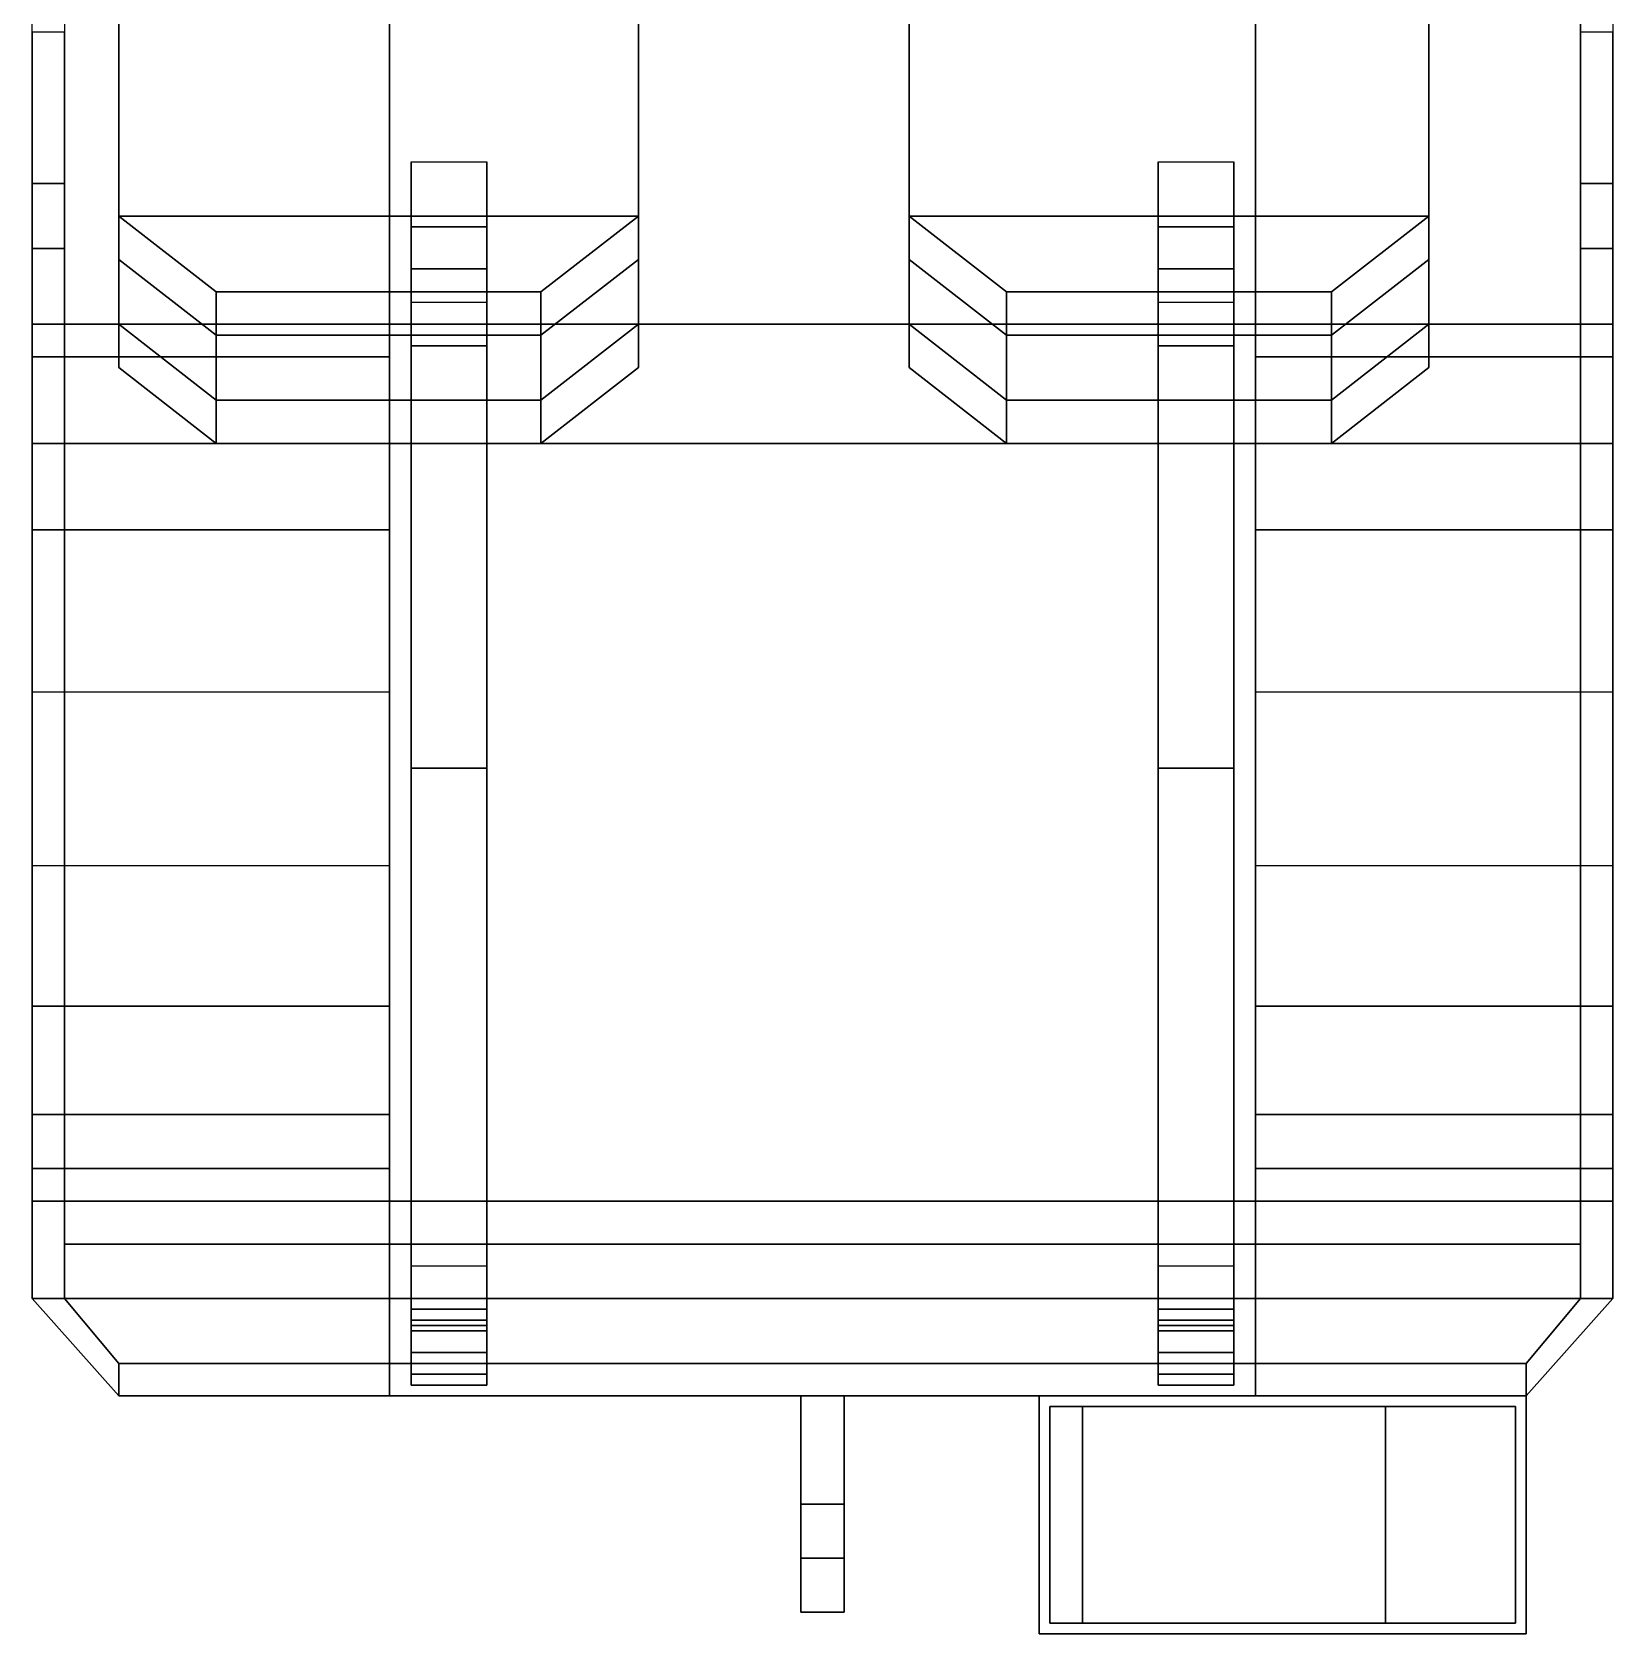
# Model space of a CAD drawing. Extents: x -0.73 to 0.88, y -1.82 to 1.55.
# Drawn here: x -0.73 to 0.73, y -1.82 to -0.34 of the extents above; entities that cross this region are included whole.
import ezdxf

# ---------------------------------------------------------------- set-up
doc = ezdxf.new("R2010")
doc.units = 0
doc.layers.get('0').update_dxf_attribs({"linetype": 'CONTINUOUS'})

msp = doc.modelspace()

# ---------------------------------------------------------------- linework, layer by layer
for points in [[(-0.4, 0.42, 0.43), (-0.4, -0.61, 0.43), (-0.4, -0.61, 0.5), (-0.4, 0.45, 0.5)], [(0.4, -0.61, 0.5), (0.4, -0.61, 0.43), (0.4, 0.42, 0.43), (0.4, 0.45, 0.5)], [(0.4, 0.42, 0.43), (0.4, -0.61, 0.43), (-0.4, -0.61, 0.43), (-0.4, 0.42, 0.43)], [(-0.65, -0.1, 0.79), (-0.65, -0.51, 0.79), (-0.17, -0.51, 0.79), (-0.17, -0.1, 0.79)], [(-0.65, -0.1, 0.53), (-0.65, -0.51, 0.53), (-0.65, -0.51, 0.79), (-0.65, -0.1, 0.79)], [(-0.17, -0.51, 0.79), (-0.17, -0.51, 0.53), (-0.17, -0.1, 0.53), (-0.17, -0.1, 0.79)], [(0.08, -0.1, 0.79), (0.08, -0.51, 0.79), (0.56, -0.51, 0.79), (0.56, -0.1, 0.79)], [(0.08, -0.1, 0.53), (0.08, -0.51, 0.53), (0.08, -0.51, 0.79), (0.08, -0.1, 0.79)], [(0.56, -0.51, 0.79), (0.56, -0.51, 0.53), (0.56, -0.1, 0.53), (0.56, -0.1, 0.79)], [(0.7, -0.3, 0.53), (0.7, -0.34, 0.53), (0.7, -0.34, 0.81), (0.7, -0.3, 0.77)], [(-0.73, -0.34, 0.5), (-0.73, -0.48, 0.5), (-0.73, -0.48, 0.98), (-0.73, -0.34, 0.81)], [(-0.73, -0.34, 0.81), (-0.73, -0.48, 0.98), (-0.7, -0.48, 0.98), (-0.7, -0.34, 0.81)], [(-0.7, -0.48, 0.98), (-0.7, -0.48, 0.53), (-0.7, -0.34, 0.53), (-0.7, -0.34, 0.81)], [(0.7, -0.34, 0.53), (0.7, -0.48, 0.53), (0.7, -0.48, 0.98), (0.7, -0.34, 0.81)], [(0.7, -0.34, 0.81), (0.7, -0.48, 0.98), (0.73, -0.48, 0.98), (0.73, -0.34, 0.81)], [(0.73, -0.48, 0.98), (0.73, -0.48, 0.5), (0.73, -0.34, 0.5), (0.73, -0.34, 0.81)], [(-0.38, -0.52, 0.34), (-0.38, -0.55, 0.34), (-0.38, -0.59, 0.43), (-0.38, -0.46, 0.43)], [(-0.31, -0.46, 0.43), (-0.31, -0.52, 0.34), (-0.38, -0.52, 0.34), (-0.38, -0.46, 0.43)], [(-0.31, -0.59, 0.43), (-0.31, -0.55, 0.34), (-0.31, -0.52, 0.34), (-0.31, -0.46, 0.43)], [(0.38, -0.46, 0.43), (0.38, -0.52, 0.34), (0.31, -0.52, 0.34), (0.31, -0.46, 0.43)], [(0.31, -0.52, 0.34), (0.31, -0.55, 0.34), (0.31, -0.59, 0.43), (0.31, -0.46, 0.43)], [(0.38, -0.59, 0.43), (0.38, -0.55, 0.34), (0.38, -0.52, 0.34), (0.38, -0.46, 0.43)], [(-0.73, -0.48, 0.5), (-0.73, -0.54, 0.5), (-0.73, -0.54, 1.02), (-0.73, -0.48, 0.98)], [(-0.73, -0.48, 0.98), (-0.73, -0.54, 1.02), (-0.7, -0.54, 1.02), (-0.7, -0.48, 0.98)], [(-0.7, -0.54, 1.02), (-0.7, -0.54, 0.53), (-0.7, -0.48, 0.53), (-0.7, -0.48, 0.98)], [(0.7, -0.48, 0.53), (0.7, -0.54, 0.53), (0.7, -0.54, 1.02), (0.7, -0.48, 0.98)], [(0.7, -0.48, 0.98), (0.7, -0.54, 1.02), (0.73, -0.54, 1.02), (0.73, -0.48, 0.98)], [(0.73, -0.54, 1.02), (0.73, -0.54, 0.5), (0.73, -0.48, 0.5), (0.73, -0.48, 0.98)], [(-0.65, -0.51, 0.79), (-0.65, -0.51, 0.53), (-0.17, -0.51, 0.53), (-0.17, -0.51, 0.79)], [(-0.56, -0.68, 1.18), (-0.56, -0.58, 0.79), (-0.65, -0.51, 0.79), (-0.65, -0.61, 1.18)], [(-0.65, -0.51, 0.79), (-0.65, -0.55, 0.79), (-0.65, -0.65, 1.18), (-0.65, -0.61, 1.18)], [(-0.56, -0.58, 0.79), (-0.56, -0.62, 0.79), (-0.65, -0.55, 0.79), (-0.65, -0.51, 0.79)], [(-0.17, -0.61, 1.18), (-0.17, -0.51, 0.79), (-0.26, -0.58, 0.79), (-0.26, -0.68, 1.18)], [(-0.17, -0.51, 0.79), (-0.17, -0.55, 0.79), (-0.26, -0.62, 0.79), (-0.26, -0.58, 0.79)], [(-0.17, -0.65, 1.18), (-0.17, -0.55, 0.79), (-0.17, -0.51, 0.79), (-0.17, -0.61, 1.18)], [(0.08, -0.51, 0.79), (0.08, -0.51, 0.53), (0.56, -0.51, 0.53), (0.56, -0.51, 0.79)], [(0.17, -0.68, 1.18), (0.17, -0.58, 0.79), (0.08, -0.51, 0.79), (0.08, -0.61, 1.18)], [(0.08, -0.51, 0.79), (0.08, -0.55, 0.79), (0.08, -0.65, 1.18), (0.08, -0.61, 1.18)], [(0.17, -0.58, 0.79), (0.17, -0.62, 0.79), (0.08, -0.55, 0.79), (0.08, -0.51, 0.79)], [(0.56, -0.61, 1.18), (0.56, -0.51, 0.79), (0.47, -0.58, 0.79), (0.47, -0.68, 1.18)], [(0.56, -0.51, 0.79), (0.56, -0.55, 0.79), (0.47, -0.62, 0.79), (0.47, -0.58, 0.79)], [(0.56, -0.65, 1.18), (0.56, -0.55, 0.79), (0.56, -0.51, 0.79), (0.56, -0.61, 1.18)], [(-0.31, -0.52, 0.34), (-0.31, -0.61, 0.34), (-0.38, -0.61, 0.34), (-0.38, -0.52, 0.34)], [(0.38, -0.52, 0.34), (0.38, -0.61, 0.34), (0.31, -0.61, 0.34), (0.31, -0.52, 0.34)], [(-0.73, -0.54, 0.5), (-0.73, -0.61, 0.5), (-0.73, -0.61, 1.04), (-0.73, -0.54, 1.02)], [(-0.73, -0.54, 1.02), (-0.73, -0.61, 1.04), (-0.7, -0.61, 1.04), (-0.7, -0.54, 1.02)], [(-0.7, -0.61, 1.04), (-0.7, -0.61, 0.53), (-0.7, -0.54, 0.53), (-0.7, -0.54, 1.02)], [(0.7, -0.54, 0.53), (0.7, -0.61, 0.53), (0.7, -0.61, 1.04), (0.7, -0.54, 1.02)], [(0.7, -0.54, 1.02), (0.7, -0.61, 1.04), (0.73, -0.61, 1.04), (0.73, -0.54, 1.02)], [(0.73, -0.61, 1.04), (0.73, -0.61, 0.5), (0.73, -0.54, 0.5), (0.73, -0.54, 1.02)], [(-0.65, -0.65, 1.18), (-0.65, -0.55, 0.79), (-0.56, -0.62, 0.79), (-0.56, -0.72, 1.18)], [(-0.38, -0.55, 0.34), (-0.38, -0.61, 0.34), (-0.38, -0.63, 0.36), (-0.38, -0.5589, 0.36)], [(-0.38, -0.5589, 0.36), (-0.38, -0.63, 0.36), (-0.31, -0.63, 0.36), (-0.31, -0.5589, 0.36)], [(-0.38, -0.59, 0.43), (-0.38, -0.5589, 0.36), (-0.31, -0.5589, 0.36), (-0.31, -0.59, 0.43)], [(-0.31, -0.63, 0.36), (-0.31, -0.61, 0.34), (-0.31, -0.55, 0.34), (-0.31, -0.5589, 0.36)], [(-0.26, -0.72, 1.18), (-0.26, -0.62, 0.79), (-0.17, -0.55, 0.79), (-0.17, -0.65, 1.18)], [(0.08, -0.65, 1.18), (0.08, -0.55, 0.79), (0.17, -0.62, 0.79), (0.17, -0.72, 1.18)], [(0.31, -0.55, 0.34), (0.31, -0.61, 0.34), (0.31, -0.63, 0.36), (0.31, -0.5589, 0.36)], [(0.31, -0.59, 0.43), (0.31, -0.5589, 0.36), (0.38, -0.5589, 0.36), (0.38, -0.59, 0.43)], [(0.31, -0.5589, 0.36), (0.31, -0.63, 0.36), (0.38, -0.63, 0.36), (0.38, -0.5589, 0.36)], [(0.38, -0.63, 0.36), (0.38, -0.61, 0.34), (0.38, -0.55, 0.34), (0.38, -0.5589, 0.36)], [(0.47, -0.72, 1.18), (0.47, -0.62, 0.79), (0.56, -0.55, 0.79), (0.56, -0.65, 1.18)], [(-0.26, -0.58, 0.79), (-0.26, -0.62, 0.79), (-0.56, -0.62, 0.79), (-0.56, -0.58, 0.79)], [(-0.26, -0.68, 1.18), (-0.26, -0.58, 0.79), (-0.56, -0.58, 0.79), (-0.56, -0.68, 1.18)], [(0.47, -0.68, 1.18), (0.47, -0.58, 0.79), (0.17, -0.58, 0.79), (0.17, -0.68, 1.18)], [(0.47, -0.58, 0.79), (0.47, -0.62, 0.79), (0.17, -0.62, 0.79), (0.17, -0.58, 0.79)], [(-0.73, -0.61, 0.54), (-0.73, -0.64, 0.67), (-0.73, -0.72, 0.78), (-0.73, -0.61, 0.78)], [(-0.4, -0.61, 0.54), (-0.4, -0.64, 0.67), (-0.73, -0.64, 0.67), (-0.73, -0.61, 0.54)], [(-0.4, -0.61, 0.5), (-0.4, -0.61, 0.54), (-0.73, -0.61, 0.54), (-0.73, -0.61, 0.5)], [(-0.73, -0.61, 0.78), (-0.73, -0.72, 0.78), (-0.73, -0.72, 1.05), (-0.73, -0.61, 1.04)], [(-0.73, -0.61, 1.04), (-0.73, -0.72, 1.05), (-0.7, -0.72, 1.05), (-0.7, -0.61, 1.04)], [(-0.7, -0.72, 1.05), (-0.7, -0.72, 0.78), (-0.7, -0.61, 0.78), (-0.7, -0.61, 1.04)], [(-0.7, -0.61, 0.78), (-0.7, -0.72, 0.78), (0.7, -0.72, 0.78), (0.7, -0.61, 0.78)], [(-0.7, -0.61, 0.53), (-0.7, -0.61, 0.78), (0.7, -0.61, 0.78), (0.7, -0.61, 0.53)], [(-0.65, -0.61, 1.18), (-0.65, -0.65, 1.18), (-0.56, -0.72, 1.18), (-0.56, -0.68, 1.18)], [(-0.56, -0.72, 1.18), (-0.56, -0.62, 0.79), (-0.26, -0.62, 0.79), (-0.26, -0.72, 1.18)], [(-0.4, -0.61, 0.43), (-0.4, -1.42, 0.48), (-0.4, -1.42, 0.78), (-0.4, -0.61, 0.78)], [(0.4, -0.61, 0.43), (0.4, -1.42, 0.48), (-0.4, -1.42, 0.48), (-0.4, -0.61, 0.43)], [(-0.31, -0.61, 0.34), (-0.31, -1.02, 0.29), (-0.38, -1.02, 0.29), (-0.38, -0.61, 0.34)], [(-0.38, -0.61, 0.34), (-0.38, -1.02, 0.29), (-0.38, -1.02, 0.34), (-0.38, -0.63, 0.36)], [(-0.31, -1.02, 0.34), (-0.31, -1.02, 0.29), (-0.31, -0.61, 0.34), (-0.31, -0.63, 0.36)], [(-0.26, -0.68, 1.18), (-0.26, -0.72, 1.18), (-0.17, -0.65, 1.18), (-0.17, -0.61, 1.18)], [(0.08, -0.61, 1.18), (0.08, -0.65, 1.18), (0.17, -0.72, 1.18), (0.17, -0.68, 1.18)], [(0.17, -0.72, 1.18), (0.17, -0.62, 0.79), (0.47, -0.62, 0.79), (0.47, -0.72, 1.18)], [(0.38, -0.61, 0.34), (0.38, -1.02, 0.29), (0.31, -1.02, 0.29), (0.31, -0.61, 0.34)], [(0.31, -0.61, 0.34), (0.31, -1.02, 0.29), (0.31, -1.02, 0.34), (0.31, -0.63, 0.36)], [(0.38, -1.02, 0.34), (0.38, -1.02, 0.29), (0.38, -0.61, 0.34), (0.38, -0.63, 0.36)], [(0.4, -1.42, 0.78), (0.4, -1.42, 0.48), (0.4, -0.61, 0.43), (0.4, -0.61, 0.78)], [(0.73, -0.61, 0.5), (0.73, -0.61, 0.54), (0.4, -0.61, 0.54), (0.4, -0.61, 0.5)], [(0.73, -0.61, 0.54), (0.73, -0.64, 0.67), (0.4, -0.64, 0.67), (0.4, -0.61, 0.54)], [(0.47, -0.68, 1.18), (0.47, -0.72, 1.18), (0.56, -0.65, 1.18), (0.56, -0.61, 1.18)], [(0.7, -0.61, 0.78), (0.7, -0.72, 0.78), (0.7, -0.72, 1.05), (0.7, -0.61, 1.04)], [(0.7, -0.61, 1.04), (0.7, -0.72, 1.05), (0.73, -0.72, 1.05), (0.73, -0.61, 1.04)], [(0.73, -0.72, 1.05), (0.73, -0.72, 0.78), (0.73, -0.61, 0.78), (0.73, -0.61, 1.04)], [(0.73, -0.72, 0.78), (0.73, -0.64, 0.67), (0.73, -0.61, 0.54), (0.73, -0.61, 0.78)], [(-0.38, -0.63, 0.36), (-0.38, -1.02, 0.34), (-0.31, -1.02, 0.34), (-0.31, -0.63, 0.36)], [(0.31, -0.63, 0.36), (0.31, -1.02, 0.34), (0.38, -1.02, 0.34), (0.38, -0.63, 0.36)], [(-0.73, -0.72, 0.78), (-0.73, -0.64, 0.67), (-0.4, -0.64, 0.67), (-0.4, -0.72, 0.78)], [(0.4, -0.72, 0.78), (0.4, -0.64, 0.67), (0.73, -0.64, 0.67), (0.73, -0.72, 0.78)], [(-0.56, -0.68, 1.18), (-0.56, -0.72, 1.18), (-0.26, -0.72, 1.18), (-0.26, -0.68, 1.18)], [(0.17, -0.68, 1.18), (0.17, -0.72, 1.18), (0.47, -0.72, 1.18), (0.47, -0.68, 1.18)], [(-0.73, -0.72, 0.9), (-0.73, -1.46, 0.9), (-0.73, -1.46, 1.05), (-0.73, -0.72, 1.05)], [(-0.73, -0.72, 0.78), (-0.73, -0.8, 0.85), (-0.73, -0.95, 0.9), (-0.73, -0.72, 0.9)], [(-0.4, -0.72, 0.78), (-0.4, -0.8, 0.85), (-0.73, -0.8, 0.85), (-0.73, -0.72, 0.78)], [(-0.73, -0.72, 1.05), (-0.73, -1.51, 1.05), (-0.7, -1.51, 1.05), (-0.7, -0.72, 1.05)], [(-0.7, -1.46, 1.05), (-0.7, -1.46, 0.9), (-0.7, -0.72, 0.9), (-0.7, -0.72, 1.05)], [(-0.7, -0.72, 0.78), (-0.7, -0.72, 0.9), (0.7, -0.72, 0.9), (0.7, -0.72, 0.78)], [(-0.7, -0.72, 0.9), (-0.7, -1.46, 0.9), (0.7, -1.46, 0.9), (0.7, -0.72, 0.9)], [(-0.4, -0.72, 0.78), (-0.4, -1.34, 0.78), (-0.4, -1.34, 0.9), (-0.4, -0.72, 0.9)], [(0.4, -1.34, 0.9), (0.4, -1.34, 0.78), (0.4, -0.72, 0.78), (0.4, -0.72, 0.9)], [(0.73, -0.72, 0.78), (0.73, -0.8, 0.85), (0.4, -0.8, 0.85), (0.4, -0.72, 0.78)], [(0.7, -0.72, 0.9), (0.7, -1.46, 0.9), (0.7, -1.46, 1.05), (0.7, -0.72, 1.05)], [(0.7, -0.72, 1.05), (0.7, -1.51, 1.05), (0.73, -1.51, 1.05), (0.73, -0.72, 1.05)], [(0.73, -1.46, 1.05), (0.73, -1.46, 0.9), (0.73, -0.72, 0.9), (0.73, -0.72, 1.05)], [(0.73, -0.95, 0.9), (0.73, -0.8, 0.85), (0.73, -0.72, 0.78), (0.73, -0.72, 0.9)], [(-0.73, -0.95, 0.9), (-0.73, -0.8, 0.85), (-0.4, -0.8, 0.85), (-0.4, -0.95, 0.9)], [(0.4, -0.95, 0.9), (0.4, -0.8, 0.85), (0.73, -0.8, 0.85), (0.73, -0.95, 0.9)], [(-0.38, -1.02, 0.34), (-0.38, -1.02, 0.29), (-0.38, -1.46, 0.36), (-0.38, -1.42, 0.38)], [(-0.38, -1.46, 0.36), (-0.38, -1.02, 0.29), (-0.31, -1.02, 0.29), (-0.31, -1.46, 0.36)], [(-0.31, -1.42, 0.38), (-0.31, -1.02, 0.34), (-0.38, -1.02, 0.34), (-0.38, -1.42, 0.38)], [(-0.31, -1.46, 0.36), (-0.31, -1.02, 0.29), (-0.31, -1.02, 0.34), (-0.31, -1.42, 0.38)], [(0.31, -1.46, 0.36), (0.31, -1.02, 0.29), (0.38, -1.02, 0.29), (0.38, -1.46, 0.36)], [(0.38, -1.42, 0.38), (0.38, -1.02, 0.34), (0.31, -1.02, 0.34), (0.31, -1.42, 0.38)], [(0.31, -1.02, 0.34), (0.31, -1.02, 0.29), (0.31, -1.46, 0.36), (0.31, -1.42, 0.38)], [(0.38, -1.46, 0.36), (0.38, -1.02, 0.29), (0.38, -1.02, 0.34), (0.38, -1.42, 0.38)], [(-0.4, -1.11, 0.9), (-0.4, -1.24, 0.85), (-0.73, -1.24, 0.85), (-0.73, -1.11, 0.9)], [(-0.73, -1.24, 0.85), (-0.73, -1.34, 0.76), (-0.73, -1.34, 0.9), (-0.73, -1.11, 0.9)], [(0.73, -1.11, 0.9), (0.73, -1.24, 0.85), (0.4, -1.24, 0.85), (0.4, -1.11, 0.9)], [(0.73, -1.34, 0.9), (0.73, -1.34, 0.76), (0.73, -1.24, 0.85), (0.73, -1.11, 0.9)], [(-0.4, -1.24, 0.85), (-0.4, -1.34, 0.76), (-0.73, -1.34, 0.76), (-0.73, -1.24, 0.85)], [(0.73, -1.24, 0.85), (0.73, -1.34, 0.76), (0.4, -1.34, 0.76), (0.4, -1.24, 0.85)], [(-0.73, -1.34, 0.76), (-0.73, -1.39, 0.68), (-0.73, -1.46, 0.9), (-0.73, -1.34, 0.9)], [(-0.4, -1.34, 0.76), (-0.4, -1.39, 0.68), (-0.73, -1.39, 0.68), (-0.73, -1.34, 0.76)], [(0.73, -1.34, 0.76), (0.73, -1.39, 0.68), (0.4, -1.39, 0.68), (0.4, -1.34, 0.76)], [(0.73, -1.46, 0.9), (0.73, -1.39, 0.68), (0.73, -1.34, 0.76), (0.73, -1.34, 0.9)], [(-0.73, -1.42, 0.57), (-0.73, -1.46, 0.57), (-0.73, -1.46, 0.9), (-0.73, -1.39, 0.68)], [(-0.4, -1.39, 0.68), (-0.4, -1.42, 0.57), (-0.73, -1.42, 0.57), (-0.73, -1.39, 0.68)], [(0.73, -1.39, 0.68), (0.73, -1.42, 0.57), (0.4, -1.42, 0.57), (0.4, -1.39, 0.68)], [(0.73, -1.46, 0.9), (0.73, -1.46, 0.57), (0.73, -1.42, 0.57), (0.73, -1.39, 0.68)], [(0.4, -1.42, 0.48), (0.4, -1.42, 0.57), (-0.4, -1.42, 0.57), (-0.4, -1.42, 0.48)], [(0.4, -1.42, 0.48), (0.4, -1.6, 0.48), (-0.4, -1.6, 0.48), (-0.4, -1.42, 0.48)], [(-0.4, -1.42, 0.48), (-0.4, -1.6, 0.48), (-0.4, -1.6, 0.57), (-0.4, -1.42, 0.57)], [(-0.38, -1.42, 0.38), (-0.38, -1.46, 0.36), (-0.38, -1.58, 0.39), (-0.38, -1.59, 0.41)], [(-0.31, -1.5349, 0.4003), (-0.31, -1.42, 0.38), (-0.38, -1.42, 0.38), (-0.38, -1.5349, 0.4003)], [(-0.31, -1.58, 0.39), (-0.31, -1.46, 0.36), (-0.31, -1.42, 0.38), (-0.31, -1.59, 0.41)], [(0.31, -1.42, 0.38), (0.31, -1.46, 0.36), (0.31, -1.58, 0.39), (0.31, -1.59, 0.41)], [(0.38, -1.5349, 0.4003), (0.38, -1.42, 0.38), (0.31, -1.42, 0.38), (0.31, -1.5349, 0.4003)], [(0.38, -1.58, 0.39), (0.38, -1.46, 0.36), (0.38, -1.42, 0.38), (0.38, -1.59, 0.41)], [(0.4, -1.6, 0.57), (0.4, -1.6, 0.48), (0.4, -1.42, 0.48), (0.4, -1.42, 0.57)], [(-0.73, -1.46, 0.57), (-0.73, -1.51, 0.57), (-0.73, -1.51, 1.05), (-0.73, -1.46, 1.05)], [(-0.7, -1.51, 1.05), (-0.7, -1.51, 0.6), (-0.7, -1.46, 0.6), (-0.7, -1.46, 1.05)], [(-0.7, -1.46, 0.9), (-0.7, -1.46, 0.6), (0.7, -1.46, 0.6), (0.7, -1.46, 0.9)], [(-0.38, -1.58, 0.39), (-0.38, -1.46, 0.36), (-0.31, -1.46, 0.36), (-0.31, -1.58, 0.39)], [(0.31, -1.58, 0.39), (0.31, -1.46, 0.36), (0.38, -1.46, 0.36), (0.38, -1.58, 0.39)], [(0.7, -1.46, 0.6), (0.7, -1.51, 0.6), (0.7, -1.51, 1.05), (0.7, -1.46, 1.05)], [(0.73, -1.51, 1.05), (0.73, -1.51, 0.57), (0.73, -1.46, 0.57), (0.73, -1.46, 1.05)], [(-0.31, -1.48, 0.48), (-0.31, -1.52, 0.44), (-0.38, -1.52, 0.44), (-0.38, -1.48, 0.48)], [(-0.38, -1.48, 0.48), (-0.38, -1.52, 0.44), (-0.38, -1.56, 0.44), (-0.38, -1.57, 0.48)], [(-0.31, -1.56, 0.44), (-0.31, -1.52, 0.44), (-0.31, -1.48, 0.48), (-0.31, -1.57, 0.48)], [(0.38, -1.48, 0.48), (0.38, -1.52, 0.44), (0.31, -1.52, 0.44), (0.31, -1.48, 0.48)], [(0.31, -1.48, 0.48), (0.31, -1.52, 0.44), (0.31, -1.56, 0.44), (0.31, -1.57, 0.48)], [(0.38, -1.56, 0.44), (0.38, -1.52, 0.44), (0.38, -1.48, 0.48), (0.38, -1.57, 0.48)], [(-0.73, -1.51, 0.57), (-0.65, -1.6, 0.57), (-0.65, -1.6, 1.05), (-0.73, -1.51, 1.05)], [(-0.73, -1.51, 1.05), (-0.65, -1.6, 1.05), (-0.65, -1.57, 1.05), (-0.7, -1.51, 1.05)], [(-0.65, -1.57, 1.05), (-0.65, -1.57, 0.6), (-0.7, -1.51, 0.6), (-0.7, -1.51, 1.05)], [(-0.38, -1.54, 0.44), (-0.38, -1.52, 0.44), (-0.31, -1.52, 0.44), (-0.31, -1.54, 0.44)], [(0.31, -1.54, 0.44), (0.31, -1.52, 0.44), (0.38, -1.52, 0.44), (0.38, -1.54, 0.44)], [(0.7, -1.51, 0.6), (0.65, -1.57, 0.6), (0.65, -1.57, 1.05), (0.7, -1.51, 1.05)], [(0.65, -1.6, 1.05), (0.65, -1.6, 0.57), (0.73, -1.51, 0.57), (0.73, -1.51, 1.05)], [(0.7, -1.51, 1.05), (0.65, -1.57, 1.05), (0.65, -1.6, 1.05), (0.73, -1.51, 1.05)], [(-0.31, -1.54, 0.44), (-0.31, -1.53, 0.41), (-0.38, -1.53, 0.41), (-0.38, -1.54, 0.44)], [(-0.38, -1.54, 0.44), (-0.38, -1.53, 0.41), (-0.38, -1.59, 0.43), (-0.38, -1.56, 0.44)], [(-0.38, -1.59, 0.43), (-0.38, -1.53, 0.41), (-0.31, -1.53, 0.41), (-0.31, -1.59, 0.43)], [(-0.31, -1.59, 0.43), (-0.31, -1.53, 0.41), (-0.38, -1.53, 0.41), (-0.38, -1.59, 0.43)], [(-0.38, -1.53, 0.41), (-0.38, -1.5349, 0.4003), (-0.38, -1.59, 0.41), (-0.38, -1.59, 0.43)], [(-0.31, -1.53, 0.41), (-0.31, -1.5349, 0.4003), (-0.38, -1.5349, 0.4003), (-0.38, -1.53, 0.41)], [(-0.31, -1.59, 0.43), (-0.31, -1.53, 0.41), (-0.31, -1.54, 0.44), (-0.31, -1.56, 0.44)], [(-0.31, -1.59, 0.41), (-0.31, -1.5349, 0.4003), (-0.31, -1.53, 0.41), (-0.31, -1.59, 0.43)], [(0.38, -1.54, 0.44), (0.38, -1.53, 0.41), (0.31, -1.53, 0.41), (0.31, -1.54, 0.44)], [(0.31, -1.59, 0.43), (0.31, -1.53, 0.41), (0.38, -1.53, 0.41), (0.38, -1.59, 0.43)], [(0.31, -1.54, 0.44), (0.31, -1.53, 0.41), (0.31, -1.59, 0.43), (0.31, -1.56, 0.44)], [(0.38, -1.59, 0.43), (0.38, -1.53, 0.41), (0.31, -1.53, 0.41), (0.31, -1.59, 0.43)], [(0.38, -1.53, 0.41), (0.38, -1.5349, 0.4003), (0.31, -1.5349, 0.4003), (0.31, -1.53, 0.41)], [(0.31, -1.53, 0.41), (0.31, -1.5349, 0.4003), (0.31, -1.59, 0.41), (0.31, -1.59, 0.43)], [(0.38, -1.59, 0.43), (0.38, -1.53, 0.41), (0.38, -1.54, 0.44), (0.38, -1.56, 0.44)], [(0.38, -1.59, 0.41), (0.38, -1.5349, 0.4003), (0.38, -1.53, 0.41), (0.38, -1.59, 0.43)], [(-0.38, -1.56, 0.44), (-0.38, -1.59, 0.43), (-0.31, -1.59, 0.43), (-0.31, -1.56, 0.44)], [(-0.38, -1.57, 0.48), (-0.38, -1.56, 0.44), (-0.31, -1.56, 0.44), (-0.31, -1.57, 0.48)], [(0.31, -1.57, 0.48), (0.31, -1.56, 0.44), (0.38, -1.56, 0.44), (0.38, -1.57, 0.48)], [(0.31, -1.56, 0.44), (0.31, -1.59, 0.43), (0.38, -1.59, 0.43), (0.38, -1.56, 0.44)], [(0.65, -1.57, 1.05), (0.65, -1.57, 0.6), (-0.65, -1.57, 0.6), (-0.65, -1.57, 1.05)], [(-0.65, -1.6, 1.05), (0.65, -1.6, 1.05), (0.65, -1.57, 1.05), (-0.65, -1.57, 1.05)], [(-0.38, -1.59, 0.41), (-0.38, -1.58, 0.39), (-0.31, -1.58, 0.39), (-0.31, -1.59, 0.41)], [(0.31, -1.59, 0.41), (0.31, -1.58, 0.39), (0.38, -1.58, 0.39), (0.38, -1.59, 0.41)], [(-0.38, -1.59, 0.43), (-0.38, -1.59, 0.41), (-0.31, -1.59, 0.41), (-0.31, -1.59, 0.43)], [(0.31, -1.59, 0.43), (0.31, -1.59, 0.41), (0.38, -1.59, 0.41), (0.38, -1.59, 0.43)], [(-0.65, -1.6, 0.57), (0.65, -1.6, 0.57), (0.65, -1.6, 1.05), (-0.65, -1.6, 1.05)], [(0.4, -1.6, 0.48), (0.4, -1.6, 0.57), (-0.4, -1.6, 0.57), (-0.4, -1.6, 0.48)], [(-0.02, -1.6, 0.48), (-0.02, -1.8, 0.48), (-0.02, -1.7, 0.57), (-0.02, -1.6, 0.57)], [(0.02, -1.6, 0.48), (0.02, -1.8, 0.48), (-0.02, -1.8, 0.48), (-0.02, -1.6, 0.48)], [(-0.02, -1.6, 0.57), (-0.02, -1.7, 0.57), (0.02, -1.7, 0.57), (0.02, -1.6, 0.57)], [(0.02, -1.7, 0.57), (0.02, -1.8, 0.48), (0.02, -1.6, 0.48), (0.02, -1.6, 0.57)], [(0.65, -1.6, 0.74), (0.65, -1.82, 0.74), (0.2, -1.82, 0.74), (0.2, -1.6, 0.74)], [(0.2, -1.6, 0.74), (0.2, -1.82, 0.74), (0.65, -1.82, 0.74), (0.65, -1.6, 0.74)], [(0.2, -1.6, 0.83), (0.2, -1.82, 0.83), (0.2, -1.82, 0.74), (0.2, -1.6, 0.74)], [(0.2, -1.6, 0.74), (0.2, -1.82, 0.74), (0.2, -1.82, 0.83), (0.2, -1.6, 0.83)], [(0.2, -1.6, 0.83), (0.2, -1.74, 0.83), (0.2, -1.65, 0.92), (0.2, -1.6, 0.92)], [(0.2, -1.6, 0.92), (0.2, -1.65, 0.92), (0.2, -1.74, 0.83), (0.2, -1.6, 0.83)], [(0.21, -1.61, 1.22), (0.21, -1.61, 0.75), (0.21, -1.81, 0.75), (0.21, -1.81, 1.22)], [(0.64, -1.61, 0.75), (0.21, -1.61, 0.75), (0.21, -1.61, 1.22), (0.64, -1.61, 1.15)], [(0.64, -1.81, 0.75), (0.21, -1.81, 0.75), (0.21, -1.61, 0.75), (0.64, -1.61, 0.75)], [(0.64, -1.61, 1.15), (0.21, -1.61, 1.22), (0.24, -1.61, 1.24), (0.52, -1.61, 1.24)], [(0.24, -1.61, 1.24), (0.21, -1.61, 1.22), (0.21, -1.81, 1.22), (0.24, -1.81, 1.24)], [(0.52, -1.61, 1.24), (0.24, -1.61, 1.24), (0.24, -1.81, 1.24), (0.52, -1.81, 1.24)], [(0.52, -1.81, 1.24), (0.64, -1.81, 1.15), (0.64, -1.61, 1.15), (0.52, -1.61, 1.24)], [(0.64, -1.81, 1.15), (0.64, -1.81, 0.75), (0.64, -1.61, 0.75), (0.64, -1.61, 1.15)], [(0.65, -1.6, 0.83), (0.65, -1.82, 0.83), (0.65, -1.82, 0.74), (0.65, -1.6, 0.74)], [(0.65, -1.6, 0.74), (0.65, -1.82, 0.74), (0.65, -1.82, 0.83), (0.65, -1.6, 0.83)], [(0.65, -1.6, 0.83), (0.65, -1.74, 0.83), (0.65, -1.65, 0.92), (0.65, -1.6, 0.92)], [(0.65, -1.6, 0.92), (0.65, -1.65, 0.92), (0.65, -1.74, 0.83), (0.65, -1.6, 0.83)], [(-0.02, -1.8, 0.48), (-0.02, -1.8, 0.62), (-0.02, -1.75, 0.62), (-0.02, -1.7, 0.57)], [(-0.02, -1.7, 0.57), (-0.02, -1.75, 0.62), (0.02, -1.75, 0.62), (0.02, -1.7, 0.57)], [(0.02, -1.75, 0.62), (0.02, -1.8, 0.62), (0.02, -1.8, 0.48), (0.02, -1.7, 0.57)], [(-0.02, -1.75, 0.62), (-0.02, -1.8, 0.62), (0.02, -1.8, 0.62), (0.02, -1.75, 0.62)], [(0.02, -1.8, 0.48), (0.02, -1.8, 0.62), (-0.02, -1.8, 0.62), (-0.02, -1.8, 0.48)], [(0.65, -1.82, 0.74), (0.65, -1.82, 0.83), (0.2, -1.82, 0.83), (0.2, -1.82, 0.74)], [(0.2, -1.82, 0.74), (0.2, -1.82, 0.83), (0.65, -1.82, 0.83), (0.65, -1.82, 0.74)], [(0.21, -1.81, 1.22), (0.21, -1.81, 0.75), (0.64, -1.81, 0.75), (0.64, -1.81, 1.15)], [(0.24, -1.81, 1.24), (0.21, -1.81, 1.22), (0.64, -1.81, 1.15), (0.52, -1.81, 1.24)]]:
    msp.add_3dface(points)
at = {"color": 4}
for points in [[(0.73, -0.06, 0.5), (0.73, -0.61, 0.5), (-0.73, -0.61, 0.5), (-0.73, -0.06, 0.5)], [(-0.7, -0.06, 0.53), (-0.7, -0.61, 0.53), (0.7, -0.61, 0.53), (0.7, -0.06, 0.53)], [(0.73, -1.42, 0.57), (0.73, -1.51, 0.57), (-0.73, -1.51, 0.57), (-0.73, -1.42, 0.57)], [(-0.7, -1.46, 0.6), (-0.7, -1.51, 0.6), (0.7, -1.51, 0.6), (0.7, -1.46, 0.6)], [(0.73, -1.51, 0.57), (0.65, -1.6, 0.57), (-0.65, -1.6, 0.57), (-0.73, -1.51, 0.57)], [(-0.7, -1.51, 0.6), (-0.65, -1.57, 0.6), (0.65, -1.57, 0.6), (0.7, -1.51, 0.6)]]:
    msp.add_3dface(points, dxfattribs=at)

doc.saveas('drawing.dxf')
